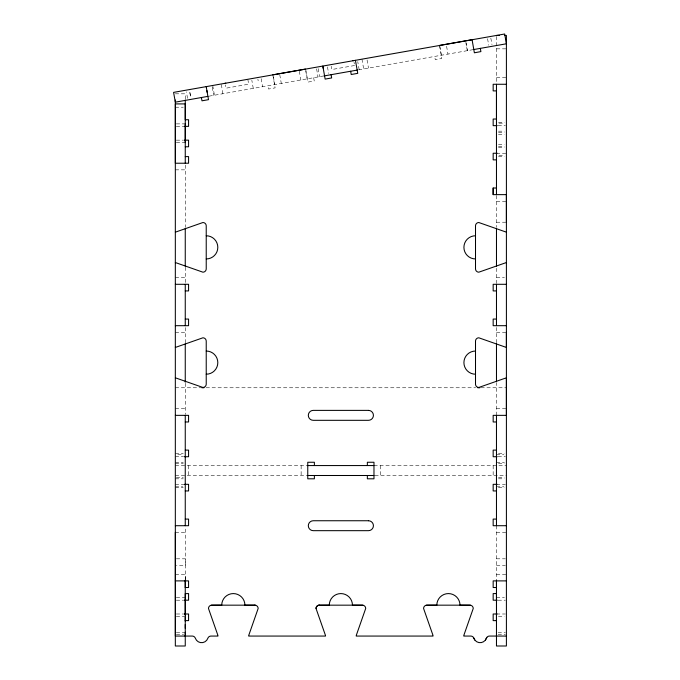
<?xml version="1.0" encoding="UTF-8"?>
<svg xmlns="http://www.w3.org/2000/svg" width="680" height="680" viewBox="0 0 680 680"><rect width="100%" height="100%" fill="white"/><g stroke="black" fill="none" stroke-linecap="round" stroke-linejoin="round"><path stroke-width="0.51" stroke-dasharray="3.4 2.55" d="M185.257 580.065L185.257 526.652M496.468 415.352L496.476 382.525M496.476 342.771L496.476 325.686M359.193 69.734L357.74 61.591M354.594 65.509L331.823 69.522L331.194 66.266M222.861 93.78L221.272 83.972M209.049 96.169L323.051 76.066M358.496 69.861L472.974 49.674M253.275 88.417L251.829 80.266M496.468 48.841L506.404 48.841M496.468 77.647L506.404 77.647M175.329 93.814L185.257 93.814L185.257 98.966M175.329 107.219L183.269 107.219M498.457 122.349L504.415 122.349M498.958 123.173L503.923 123.173M176.316 123.879L185.257 123.879M498.125 125.656L505.385 125.656M176.316 126.361L185.257 126.361M498.457 131.172L504.415 131.172M498.457 132.277L504.415 132.277M498.457 134.487L504.415 134.487M176.316 140.156L183.472 140.156M176.316 142.638L185.257 142.638M498.457 144.415L504.415 144.415M498.457 146.625L504.415 146.625M498.457 147.73L504.415 147.73M496.468 153.246L506.404 153.246M498.958 155.728L503.923 155.728M498.457 156.553L504.415 156.553M175.329 169.847L185.257 169.847M496.468 201.255L506.404 201.255M496.468 222.224L506.404 222.224M175.329 277.678L185.257 277.678M496.476 277.678L504.415 277.678M175.329 332.308L185.257 332.308M496.476 332.308L506.404 332.308M175.329 387.762L200.795 387.762M206.1 387.762L475.635 387.762M480.938 387.762L506.404 387.762M175.329 408.731L185.257 408.731M496.468 408.731L506.404 408.731M175.329 453.424L183.269 453.424M498.457 453.424L504.415 453.424M177.811 454.248L182.775 454.248M496.468 454.248L503.923 454.248M175.329 456.731L183.6 456.731M498.125 456.731L505.385 456.731M175.329 462.256L183.269 462.256M496.468 462.256L504.415 462.256M175.329 463.352L183.269 463.352M498.457 463.352L504.415 463.352M175.329 465.562L307.76 465.562M373.975 465.562L506.404 465.562M175.329 475.498L306.808 475.498M374.918 475.498L506.404 475.498M176.316 477.7L183.269 477.7M498.457 477.7L504.415 477.7M175.329 478.805L183.269 478.805M498.457 478.805L504.415 478.805M175.329 484.321L185.257 484.321M496.468 484.321L505.385 484.321M175.329 486.804L182.775 486.804M496.468 486.804L503.923 486.804M175.329 487.637L183.269 487.637M498.457 487.637L504.415 487.637M175.329 532.329L185.257 532.329M496.468 532.329L506.404 532.329M176.358 558.815L185.257 558.815L185.257 565.437L176.358 565.437M496.468 558.815L505.367 558.815M496.468 565.437L505.367 565.437M175.329 574.269L185.257 574.269L185.257 579.938M496.468 574.269L506.404 574.269M176.316 597.72L185.257 597.72M496.468 597.72L504.415 597.72M176.341 600.202L183.6 600.202M498.125 600.202L505.385 600.202M176.341 613.998L183.6 613.998M496.502 613.998L505.385 613.998M176.316 616.479L185.257 616.479M498.457 616.479L504.415 616.479M176.358 632.757L185.257 632.757M498.125 632.757L505.367 632.757M176.358 634.414L183.6 634.414M498.125 634.414L505.367 634.414M490.824 38.123L491.98 44.642M487.568 38.7L488.716 45.22M466.148 42.806L467.525 50.634M467.271 50.677L465.834 42.526M446.581 46.257L447.967 54.086M439.892 46.427L441.447 55.233M439.467 45.45L441.771 58.497L435.251 59.645L434.673 56.389M367.064 59.942L368.5 68.093M361.955 59.168L363.681 68.944M354.025 62.245L354.305 63.878M327.479 66.929L328.627 73.448M318.155 68.57L319.591 76.721M316.6 68.841L318.036 76.993M313.667 77.724L314.236 80.98L307.717 82.135L305.592 70.091M305.668 69.088L307.394 78.871M299.319 71.222L300.875 80.019M279.752 74.664L281.308 83.47M273.411 76.797L274.788 84.617M272.816 74.843L275.111 87.882L268.591 89.029L268.014 85.773M261.146 78.625L262.582 86.768M257.89 79.195L258.179 80.826M247.817 79.288L248.684 84.184L225.862 88.204L225.284 84.949M212.721 85.476L214.446 95.259M212.245 87.244L213.681 95.395M190.502 96.118L189.644 91.23L190.791 97.75M187.535 98.328L186.388 91.8M496.468 36.465L496.468 83.326M496.468 195.577L496.476 227.451M496.476 268.26L496.476 283.348M496.468 525.708L496.468 580.89M493.162 465.562L493.162 475.498M380.596 465.562L380.596 475.498M301.138 465.562L301.138 475.498M188.572 465.562L188.572 475.498M185.257 165.121L185.257 227.451M185.257 267.214L185.257 283.348M185.257 327.573L185.257 342.916M185.257 383.256L185.257 414.4"/><path stroke-width="1.02" d="M175.329 532.329L175.329 636.063L192.244 636.063A3.315 3.315 0 0 1 195.364 638.274A6.622 6.622 0 0 0 207.85 638.274A3.315 3.315 0 0 1 210.97 636.072L217.957 636.063A3.298 3.298 0 0 0 217.812 635.12L208.488 608.481A3.307 3.307 0 0 1 211.803 605.166L254.838 605.166M185.257 636.063L185.257 632.204M185.257 628.346L185.257 624.478M185.257 621.222L185.257 617.168M185.257 614.907L185.257 613.998M185.257 599.921L185.257 593.657L188.572 593.581L188.572 600.202L184.493 600.202M185.257 587.384L185.257 580.065M185.257 163.225L185.257 103.912L175.329 103.912L175.329 163.225L188.572 163.225L188.572 156.604L185.257 156.604M506.404 222.224L506.404 194.633L493.162 194.633L493.162 188.011L496.468 188.011M496.468 636.063L496.468 580.89M496.476 381.48L496.476 343.817M506.404 332.308L506.404 415.352L493.162 415.352L493.162 421.974L496.468 421.974M485.435 640.024L486.837 637.398M224.995 83.317L225.794 83.172M272.816 74.843L305.422 69.088M439.467 45.45L472.073 39.703L474.377 52.794L480.896 51.595L480.318 48.339M208.02 96.347L175.321 102.161L173.595 92.378L504.671 34L506.396 43.783L473.679 49.546M323.816 75.973L357.536 70.031M352.928 60.758L353.541 60.647M211.2 605.226L221.731 605.166A11.585 11.585 0 0 1 233.316 593.581A11.585 11.585 0 0 1 244.91 605.166L255.442 605.226M318.741 605.226L329.281 605.166A11.585 11.585 0 0 1 340.867 593.581A11.585 11.585 0 0 1 352.452 605.166L362.984 605.226M426.292 605.226L436.823 605.166A11.585 11.585 0 0 1 448.409 593.581A11.585 11.585 0 0 1 459.994 605.166L470.535 605.226M496.468 35.436L499.452 35.436M504.415 35.436L506.404 35.436L506.404 347.259A3.315 3.315 0 0 1 505.461 347.123L478.813 337.798A3.315 3.315 0 0 0 475.507 341.105L475.507 384.149A3.307 3.307 0 0 0 478.813 387.455L505.461 378.131A3.315 3.315 0 0 1 506.404 377.995L506.404 646L496.468 646L496.468 635.46M506.404 84.269L493.162 84.269L493.162 90.891L496.468 90.891L496.468 119.034L493.162 119.034L493.162 125.656L497.233 125.656M184.493 126.361L188.572 126.361L188.572 119.74L185.257 119.74L185.257 100.002M184.493 140.156L188.572 140.156L188.572 146.778L185.257 146.778M497.233 153.246L493.162 153.246L493.162 159.868L496.468 159.868M175.329 284.3L188.572 284.3L188.572 290.921L185.257 290.921M506.404 284.3L493.162 284.3L493.162 290.921L496.468 290.921M185.257 319.065L188.572 319.065L188.572 325.686L175.329 325.686M496.468 319.065L493.162 319.065L493.162 325.686L506.404 325.686M201.858 387.762L203.975 387.762M477.751 387.762L479.876 387.762M175.329 415.352L188.572 415.352L188.572 421.974L185.257 421.974M185.257 450.109L188.572 450.109L188.572 456.731L184.493 456.731M496.468 450.109L493.162 450.109L493.162 456.731L497.233 456.731M307.76 465.562L373.975 465.562M307.76 475.498L373.975 475.498M184.493 484.321L188.572 484.321L188.572 490.943L185.257 490.943M497.233 484.321L493.162 484.321L493.162 490.943L496.468 490.943M185.257 519.087L188.572 519.087L188.572 525.708L175.329 525.708M496.468 519.087L493.162 519.087L493.162 525.708L506.404 525.708M175.329 580.89L188.572 580.89L188.572 587.512L185.257 587.512M506.404 580.89L493.162 580.89L493.162 587.512L496.468 587.512M496.468 593.581L493.162 593.581L493.162 600.202L497.233 600.202M254.838 605.166A3.307 3.307 0 0 1 258.153 608.481L248.829 635.12A3.315 3.315 0 0 0 248.684 636.063L325.499 636.063A3.315 3.315 0 0 0 325.363 635.12L316.03 608.481A3.307 3.307 0 0 1 319.345 605.166L362.389 605.166A3.307 3.307 0 0 1 365.695 608.481L356.371 635.12A3.315 3.315 0 0 0 356.235 636.063L433.041 636.063A3.315 3.315 0 0 0 432.905 635.12L423.58 608.481A3.307 3.307 0 0 1 426.887 605.166L469.931 605.166A3.307 3.307 0 0 1 473.238 608.481L463.913 635.12A3.298 3.298 0 0 0 463.777 636.063L470.764 636.063A3.315 3.315 0 0 1 473.883 638.274A6.622 6.622 0 0 0 486.37 638.274A3.315 3.315 0 0 1 489.489 636.063L506.404 636.063M184.493 613.998L188.572 613.998L188.572 620.619L185.257 620.619M497.233 613.998L493.162 613.998L493.162 620.619L496.468 620.619M473.416 637.398L474.818 640.024M355.436 60.316L357.74 73.355L351.22 74.502L350.65 71.247M331.083 74.698L331.661 77.953L325.142 79.101L322.839 66.062L323.264 68.51M206.89 90.542L207.238 92.497M206.202 86.632L208.505 99.671L201.986 100.819L201.407 97.563M496.502 600.202L496.502 613.998M496.468 84.269L496.468 194.633M496.476 228.497L496.476 266.169M496.476 284.3L496.476 325.686M496.468 415.352L496.468 525.708M496.468 580.218L496.468 588.319M496.468 592.884L496.468 601.052M496.468 613.19L496.468 621.682M493.162 188.011L493.162 194.633M367.353 465.562L367.353 462.256L373.975 462.256L373.975 478.805L367.353 478.805L367.353 475.498M314.381 465.562L314.381 462.256L307.76 462.256L307.76 478.805L314.381 478.805L314.381 475.498M185.257 123.879L185.257 125.953M185.257 126.361L185.257 142.638M185.257 228.497L185.257 266.169M185.257 284.3L185.257 325.686M185.257 343.978L185.257 382.194M185.257 415.352L185.257 525.708M185.257 580.89L185.257 646L175.329 646L175.329 100.002M185.224 600.202L185.224 613.998M175.329 231.982A3.315 3.315 0 0 0 176.273 231.846L202.92 222.522A3.307 3.307 0 0 1 206.227 225.837L206.227 268.872A3.315 3.315 0 0 1 202.92 272.187L176.273 262.863A3.315 3.315 0 0 0 175.329 262.718M206.227 235.764A11.585 11.585 0 0 1 217.812 247.35A11.585 11.585 0 0 1 206.227 258.944M175.329 347.259A3.315 3.315 0 0 0 176.273 347.123L202.92 337.798A3.315 3.315 0 0 1 206.227 341.105L206.227 384.149A3.307 3.307 0 0 1 202.92 387.455L176.273 378.131A3.315 3.315 0 0 0 175.329 377.995M206.227 351.041A11.585 11.585 0 0 1 217.812 362.627A11.585 11.585 0 0 1 206.227 374.212M506.404 262.718A3.315 3.315 0 0 0 505.461 262.863L478.813 272.187A3.315 3.315 0 0 1 475.507 268.872L475.507 225.837A3.307 3.307 0 0 1 478.813 222.522L505.461 231.846A3.315 3.315 0 0 0 506.404 231.982M475.507 374.212A11.585 11.585 0 0 1 463.913 362.627A11.585 11.585 0 0 1 475.507 351.041M475.507 258.944A11.585 11.585 0 0 1 463.913 247.35A11.585 11.585 0 0 1 475.507 235.764M316.038 608.481A3.307 3.307 0 0 1 319.345 605.166M368.458 410.38L313.276 410.38A4.964 4.964 0 0 0 308.312 415.352A4.964 4.964 0 0 0 313.276 420.317L368.458 420.317A4.964 4.964 0 0 0 373.422 415.352A4.964 4.964 0 0 0 368.458 410.38M368.458 520.744L313.276 520.744A4.964 4.964 0 0 0 308.312 525.708A4.964 4.964 0 0 0 313.276 530.672L368.458 530.672A4.964 4.964 0 0 0 373.422 525.708A4.964 4.964 0 0 0 368.458 520.744"/></g></svg>
